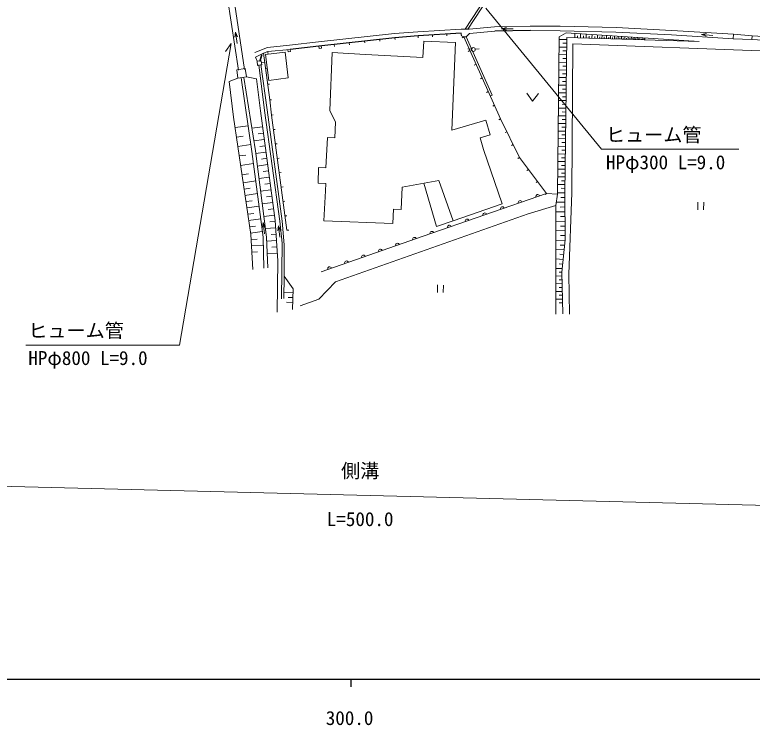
# Model space of a CAD drawing. Units: millimetres, scale not verified. Extents: x 40000 to 680000, y 20000 to 380000.
# Drawn here: x 324012 to 420540, y 198962 to 292004 of the extents above; entities that cross this region are included whole.
import ezdxf
from ezdxf.enums import TextEntityAlignment as Align

# ---------------------------------------------------------------- set-up
doc = ezdxf.new("R2010")
doc.units = ezdxf.units.MM
doc.header["$LTSCALE"] = 1000
for name, color, linetype, lineweight in [('M-BGD', 7, 'Continuous', 13), ('M-BGD-LWCN', 7, 'Continuous', 25), ('M-STR-HTXT', 7, 'Continuous', 13), ('M-TTL-BAND', 7, 'Continuous', 25)]:
    doc.layers.add(name, color=color, linetype=linetype, lineweight=lineweight)
doc.layers.add('M-BGD-CRST', color=7, linetype='Continuous')
doc.styles.add('ＭＳ ゴシック', font='')
doc.styles.get('ＭＳ ゴシック').set_extended_font_data('MS Gothic')

msp = doc.modelspace()

# ---------------------------------------------------------------- linework, layer by layer
at = {"layer": 'M-BGD'}
for p, q in [((387704, 297402), (382973, 290121)), ((388047, 297379), (383332, 290123)), ((353305, 284724), (351797, 294597)), ((354096, 284844), (352588, 294718)), ((385684, 292876), (400802, 274415)), ((352900, 289706), (352833, 289060)), ((352900, 289706), (353165, 289113)), ((353136, 288225), (352900, 289706)), ((373725, 289529), (376776, 289785)), ((376776, 289785), (382429, 290117)), ((376802, 289245), (382440, 289590)), ((383491, 290124), (382429, 290117)), ((382455, 289341), (382440, 289590)), ((382492, 289230), (382440, 289590)), ((386814, 290429), (383491, 290124)), ((383519, 289549), (386857, 289831)), ((386814, 290429), (391471, 290522)), ((386857, 289831), (391516, 289937)), ((387733, 290152), (388362, 290318)), ((387733, 290152), (388361, 289982)), ((389233, 290148), (387733, 290152)), ((391471, 290522), (395398, 290490)), ((391516, 289937), (395412, 289902)), ((396186, 289638), (395287, 289107)), ((402730, 290313), (395398, 290490)), ((402678, 289731), (395412, 289902)), ((396186, 289638), (413612, 288509)), ((402678, 289731), (409950, 289363)), ((402730, 290313), (410008, 289950)), ((410008, 289950), (418088, 289469)), ((363774, 288443), (373725, 289529)), ((363829, 287893), (373763, 288992)), ((371804, 288524), (371776, 288772)), ((376802, 289245), (373763, 288992)), ((373790, 288744), (373763, 288992)), ((376818, 288995), (376802, 289245)), ((378697, 289110), (378682, 289360)), ((380576, 289226), (380561, 289475)), ((382788, 289097), (382492, 289230)), ((382559, 288995), (382788, 289097)), ((383096, 289123), (382788, 289097)), ((382788, 289097), (387597, 278358)), ((383519, 289549), (383096, 289123)), ((386519, 281484), (383096, 289123)), ((395287, 289107), (395068, 268514)), ((396260, 288765), (395283, 288777)), ((396263, 289015), (396007, 268639)), ((413612, 288509), (396263, 289015)), ((397306, 288985), (397323, 289564)), ((397681, 288974), (397689, 289257)), ((398056, 288963), (398072, 289516)), ((398431, 288952), (398439, 289222)), ((398806, 288941), (398821, 289467)), ((399180, 288930), (399188, 289186)), ((399555, 288919), (399570, 289419)), ((399930, 288908), (399937, 289151)), ((400267, 288898), (400281, 289373)), ((400567, 288889), (400574, 289121)), ((400867, 288881), (400880, 289334)), ((401167, 288872), (401174, 289093)), ((401467, 288863), (401480, 289295)), ((401742, 288855), (401748, 289066)), ((401992, 288848), (402004, 289261)), ((402242, 288841), (402248, 289043)), ((402492, 288833), (402503, 289229)), ((402741, 288826), (402747, 289019)), ((402991, 288819), (403002, 289196)), ((403223, 288812), (403229, 288997)), ((403438, 288806), (403448, 289167)), ((403652, 288799), (403657, 288976)), ((403866, 288793), (403876, 289140)), ((404080, 288787), (404085, 288956)), ((404294, 288781), (404304, 289112)), ((404509, 288774), (404513, 288936)), ((404709, 288769), (404719, 289085)), ((404897, 288763), (404901, 288918)), ((405084, 288758), (405093, 289061)), ((405272, 288752), (405276, 288900)), ((405459, 288747), (405467, 289037)), ((405646, 288741), (405651, 288883)), ((405834, 288736), (405842, 289012)), ((406021, 288730), (406025, 288865)), ((406190, 288725), (406198, 288989)), ((406340, 288721), (406344, 288850)), ((406490, 288717), (406497, 288970)), ((409950, 289363), (418058, 288857)), ((413898, 289421), (414537, 289539)), ((413898, 289421), (414511, 289204)), ((415393, 289303), (413898, 289421)), ((418058, 288857), (418088, 289469)), ((420503, 288771), (418058, 288857)), ((418088, 289469), (420536, 289255)), ((420536, 289255), (418088, 289469)), ((420503, 288771), (420536, 289255)), ((420503, 288771), (432005, 287951)), ((432127, 288423), (420536, 289255)), ((352338, 288245), (345576, 248740)), ((352338, 288245), (351579, 287179)), ((355424, 287045), (357105, 287734)), ((357105, 287734), (359985, 288024)), ((359985, 288024), (363774, 288443)), ((363829, 287893), (360067, 287454)), ((364132, 287920), (363829, 287893)), ((363857, 287644), (363829, 287893)), ((363829, 287893), (363857, 287588)), ((364160, 287616), (364132, 287920)), ((365844, 287864), (365816, 288112)), ((367830, 288084), (367803, 288332)), ((369817, 288304), (369789, 288552)), ((377540, 288534), (377429, 286414)), ((381682, 288370), (377540, 288534)), ((381226, 276894), (381682, 288370)), ((396247, 287765), (395273, 287777)), ((396254, 288265), (395766, 288271)), ((397045, 288179), (396926, 268695)), ((397045, 288179), (427677, 287026)), ((355521, 286429), (356559, 286976)), ((356288, 286775), (356034, 285920)), ((356384, 286746), (356129, 285891)), ((356559, 286976), (357134, 287184)), ((356807, 287010), (356559, 286976)), ((357390, 280848), (356559, 286976)), ((356849, 286783), (359389, 287106)), ((357279, 283411), (356849, 286783)), ((357134, 287184), (360067, 287454)), ((357157, 286935), (357134, 287184)), ((359818, 283733), (359389, 287106)), ((359759, 287423), (360067, 287454)), ((359789, 287137), (359759, 287423)), ((360097, 287169), (359789, 287137)), ((360090, 287205), (360067, 287454)), ((360067, 287454), (360097, 287169)), ((363857, 287588), (364160, 287616)), ((365539, 287039), (365264, 279458)), ((369922, 286809), (365539, 287039)), ((369922, 286809), (377429, 286414)), ((383791, 287490), (383295, 287560)), ((383361, 287205), (383589, 287308)), ((384287, 287481), (384784, 287532)), ((396235, 286765), (395262, 286777)), ((396241, 287265), (395754, 287271)), ((355521, 286429), (355744, 285906)), ((355744, 285906), (356280, 285967)), ((355744, 285906), (355804, 285370)), ((356280, 285967), (356340, 285430)), ((356302, 285768), (356717, 285814)), ((396222, 285765), (395252, 285777)), ((396228, 286265), (395743, 286271)), ((353065, 284787), (354155, 284973)), ((353218, 283690), (353065, 284787)), ((354155, 284973), (354353, 283865)), ((355804, 285370), (356340, 285430)), ((355955, 285433), (356721, 279452)), ((356237, 285481), (357070, 279533)), ((357084, 284967), (356836, 284933)), ((384163, 285415), (384391, 285518)), ((396210, 284765), (395241, 284777)), ((396216, 285265), (395731, 285271)), ((354353, 283865), (353218, 283690)), ((355636, 283632), (354353, 283865)), ((396203, 284265), (395719, 284271)), ((352066, 283252), (353218, 283690)), ((352652, 278572), (352066, 283252)), ((353646, 283749), (355057, 274089)), ((354004, 283782), (355502, 274178)), ((355636, 283632), (356155, 279427)), ((357361, 282924), (357113, 282891)), ((357279, 283411), (359818, 283733)), ((384964, 283625), (385192, 283728)), ((396197, 283765), (395230, 283777)), ((396191, 283265), (395708, 283271)), ((385766, 281836), (385994, 281938)), ((396184, 282765), (395220, 282778)), ((396178, 282265), (395696, 282272)), ((386519, 281484), (386251, 281364)), ((391053, 281713), (391774, 280692)), ((391774, 280692), (392553, 281670)), ((396172, 281766), (395209, 281778)), ((396166, 281266), (395685, 281272)), ((357637, 280881), (357390, 280848)), ((357390, 280848), (357605, 278846)), ((386568, 280046), (386796, 280148)), ((396159, 280766), (395198, 280778)), ((396153, 280266), (395673, 280272)), ((356155, 279427), (358091, 265057)), ((358689, 264951), (356721, 279452)), ((357070, 279533), (359005, 264976)), ((365264, 279458), (365990, 277915)), ((396147, 279766), (395188, 279778)), ((396140, 279266), (395661, 279272)), ((354891, 263246), (352652, 278572)), ((357853, 278880), (357605, 278846)), ((359637, 263773), (357605, 278846)), ((385669, 278180), (381226, 276894)), ((385669, 278180), (386225, 276259)), ((387373, 278248), (387597, 278358)), ((387597, 278358), (390071, 273320)), ((396134, 278766), (395177, 278778)), ((396128, 278266), (395650, 278272)), ((352850, 277217), (354553, 277466)), ((356437, 277332), (355039, 277143)), ((365990, 277915), (365894, 275899)), ((396122, 277766), (395166, 277778)), ((396115, 277266), (395638, 277272)), ((353030, 275980), (353887, 276105)), ((356548, 276506), (355858, 276413)), ((358107, 276995), (357859, 276962)), ((386225, 276259), (384928, 275884)), ((388197, 276569), (388422, 276679)), ((396109, 276766), (395156, 276778)), ((396103, 276266), (395627, 276272)), ((356660, 275680), (355296, 275496)), ((358361, 275111), (358113, 275078)), ((364926, 275946), (364736, 271975)), ((364926, 275946), (365894, 275899)), ((384928, 275884), (385371, 274353)), ((396096, 275766), (395145, 275778)), ((396090, 275266), (395615, 275272)), ((353211, 274743), (354925, 274993)), ((355502, 274178), (356950, 262859)), ((356771, 274854), (356098, 274763)), ((387796, 267260), (385371, 274353)), ((389022, 274889), (389246, 275000)), ((396084, 274766), (395135, 274778)), ((396078, 274266), (395603, 274272)), ((400802, 274415), (418772, 274415)), ((353392, 273506), (354246, 273631)), ((355057, 274089), (356510, 262872)), ((356882, 274028), (355544, 273848)), ((356994, 273202), (356322, 273112)), ((358615, 273227), (358367, 273194)), ((389846, 273210), (390071, 273320)), ((389871, 273170), (390071, 273320)), ((390071, 273320), (393619, 268615)), ((396071, 273766), (395124, 273778)), ((396065, 273266), (395592, 273272)), ((353573, 272269), (355260, 272516)), ((357105, 272376), (355755, 272195)), ((396059, 272766), (395113, 272778)), ((396053, 272266), (395580, 272272)), ((357216, 271551), (356539, 271459)), ((358869, 271343), (358621, 271309)), ((363768, 272021), (363710, 269963)), ((363768, 272021), (364736, 271975)), ((391054, 271601), (391254, 271752)), ((396046, 271766), (395103, 271778)), ((396040, 271266), (395569, 271272)), ((353753, 271032), (354587, 271154)), ((357327, 270725), (355967, 270541)), ((379536, 270305), (374702, 269413)), ((379536, 270305), (381384, 265019)), ((396034, 270766), (395092, 270778)), ((353904, 270002), (355555, 270243)), ((357439, 269899), (356756, 269807)), ((359123, 269459), (358875, 269425)), ((363710, 269963), (364715, 269915)), ((364670, 268961), (364715, 269915)), ((374702, 269413), (374582, 266515)), ((379195, 264281), (377557, 269940)), ((392237, 270033), (392437, 270184)), ((396021, 269766), (395081, 269778)), ((396027, 270266), (395557, 270272)), ((354025, 269177), (354843, 269297)), ((354145, 268353), (355769, 268590)), ((357550, 269073), (356179, 268888)), ((364670, 268961), (364482, 265031)), ((393619, 268615), (377447, 262988)), ((393420, 268465), (393619, 268615)), ((393619, 268615), (395068, 268514)), ((395068, 268514), (394821, 267012)), ((396008, 268704), (395070, 268702)), ((396015, 269266), (395545, 269272)), ((396007, 268639), (396039, 262521)), ((396513, 258053), (396926, 268695)), ((354266, 267528), (355071, 267646)), ((357772, 267421), (356390, 267235)), ((357661, 268247), (356973, 268154)), ((359377, 267574), (359129, 267541)), ((396013, 267454), (394893, 267451)), ((396010, 268079), (395505, 268078)), ((413431, 267478), (413403, 266478)), ((414181, 267457), (414153, 266457)), ((354386, 266703), (355983, 266937)), ((357884, 266595), (357190, 266502)), ((373583, 266556), (373505, 264658)), ((373583, 266556), (374582, 266515)), ((387796, 267260), (381384, 265019)), ((394821, 267012), (391229, 265916)), ((394821, 267012), (394828, 258041)), ((396017, 266829), (395419, 266827)), ((354507, 265879), (355298, 265995)), ((357995, 265770), (356602, 265582)), ((359631, 265690), (359383, 265657)), ((365975, 257035), (391229, 265916)), ((396020, 266204), (394822, 266198)), ((396023, 265579), (395423, 265576)), ((354627, 265054), (356199, 265271)), ((356507, 264806), (356424, 264161)), ((356507, 264806), (356757, 264206)), ((356706, 263319), (356507, 264806)), ((358099, 264942), (357406, 264890)), ((358091, 265057), (358452, 259765)), ((358689, 264951), (358998, 262110)), ((359005, 264976), (359294, 261856)), ((373505, 264658), (364482, 265031)), ((381384, 265019), (379195, 264281)), ((396027, 264954), (394823, 264948)), ((354748, 264230), (355522, 264336)), ((354868, 263405), (356413, 263618)), ((358156, 264111), (356813, 264009)), ((358535, 264357), (358447, 263713)), ((358535, 264357), (358781, 263755)), ((358723, 262869), (358535, 264357)), ((359885, 263806), (359637, 263773)), ((396033, 263704), (394836, 263746)), ((396030, 264329), (395427, 264326)), ((355194, 258636), (354891, 263246)), ((354935, 262574), (355725, 262626)), ((356510, 262872), (356634, 258808)), ((356950, 262859), (357129, 258860)), ((358212, 263280), (357562, 263230)), ((377447, 262988), (364107, 258355)), ((396036, 263078), (395449, 263099)), ((354990, 261743), (356541, 261844)), ((358269, 262448), (356972, 262360)), ((358326, 261617), (357668, 261572)), ((358998, 262110), (358939, 254809)), ((359294, 261856), (359254, 257791)), ((396033, 262453), (394881, 262493)), ((395974, 261830), (395409, 261849)), ((396039, 262521), (395637, 258288)), ((355045, 260911), (355805, 260961)), ((358382, 260785), (357047, 260694)), ((395915, 261207), (394826, 261310)), ((395855, 260585), (395341, 260634)), ((358377, 253035), (358452, 259765)), ((395796, 259963), (394827, 260055)), ((395684, 258780), (394828, 258794)), ((395737, 259340), (395282, 259384)), ((359211, 254826), (359254, 257791)), ((360452, 256104), (359254, 257791)), ((394828, 258041), (394819, 252795)), ((395645, 257780), (394828, 257794)), ((395637, 258280), (395262, 258287)), ((395637, 258288), (395726, 252851)), ((396642, 252806), (396513, 258053)), ((365975, 257035), (363790, 254755)), ((395662, 256780), (394826, 256794)), ((395654, 257280), (395253, 257287)), ((360452, 256104), (360383, 253402)), ((379362, 256631), (379334, 255632)), ((380112, 256610), (380084, 255610)), ((395670, 256280), (395248, 256273)), ((360439, 255589), (359222, 255619)), ((360423, 254964), (359818, 254979)), ((395678, 255780), (394824, 255766)), ((395687, 255280), (395255, 255273)), ((360407, 254339), (359595, 254360)), ((363790, 254755), (361356, 253885)), ((395695, 254780), (394823, 254766)), ((395703, 254280), (395262, 254273)), ((345576, 248740), (325458, 248740))]:
    msp.add_line(p, q, dxfattribs=at)
at = {"layer": 'M-BGD', "lineweight": 25}
for p, q in [((382440, 289590), (376802, 289245)), ((391516, 289937), (386857, 289831)), ((373763, 288992), (363829, 287893)), ((376802, 289245), (373763, 288992)), ((363829, 287893), (360067, 287454))]:
    msp.add_line(p, q, dxfattribs=at)
at = {"layer": 'M-BGD'}
msp.add_circle((384038, 287455), 250, dxfattribs=at)
for centre, start, end in [((392464, 268213), 19.18423, 199.18423), ((390154, 267409), 19.18423, 199.18423), ((387843, 266606), 19.18423, 199.18423), ((385533, 265802), 19.18423, 199.18423), ((383223, 264998), 19.18423, 199.18423), ((378602, 263390), 19.18423, 199.18423), ((380912, 264194), 19.18423, 199.18423), ((376335, 262602), 19.15229, 199.15229), ((374112, 261830), 19.15229, 199.15229), ((371888, 261058), 19.15229, 199.15229), ((367442, 259514), 19.15229, 199.15229), ((369665, 260286), 19.15229, 199.15229), ((365219, 258741), 19.15229, 199.15229)]:
    msp.add_arc(centre, 250, start, end, dxfattribs=at)
at = {"layer": 'M-BGD-LWCN'}
for p, q in [((40000, 205000), (579000, 205000)), ((368000, 205000), (368000, 204000))]:
    msp.add_line(p, q, dxfattribs=at)
at = {"layer": 'M-STR-HTXT'}
msp.add_line((561650, 224259), (64753, 236681), dxfattribs=at)

# ---------------------------------------------------------------- texts
at = {"layer": 'M-BGD', "style": 'ＭＳ ゴシック'}
for s, p in [('ヒューム管', (401396, 274814)), ('HPφ300 L=9.0', (401396, 271217)), ('ヒューム管', (325788, 249183)), ('HPφ800 L=9.0', (325788, 245585))]:
    msp.add_text(s, height=1833, dxfattribs=at).set_placement(p, align=Align.BOTTOM_LEFT)
msp.add_text('側溝', height=1833, dxfattribs=at).set_placement((369220, 230822), align=Align.BOTTOM_CENTER)
at = {"layer": 'M-BGD-CRST', "style": 'ＭＳ ゴシック'}
msp.add_text('L=500.0', height=1833, dxfattribs=at).set_placement((369220, 224493), align=Align.BOTTOM_CENTER)
at = {"layer": 'M-TTL-BAND', "style": 'ＭＳ ゴシック'}
msp.add_text('300.0', height=1833, dxfattribs=at).set_placement((367835, 198442), align=Align.BOTTOM_CENTER)

doc.saveas('drawing.dxf')
